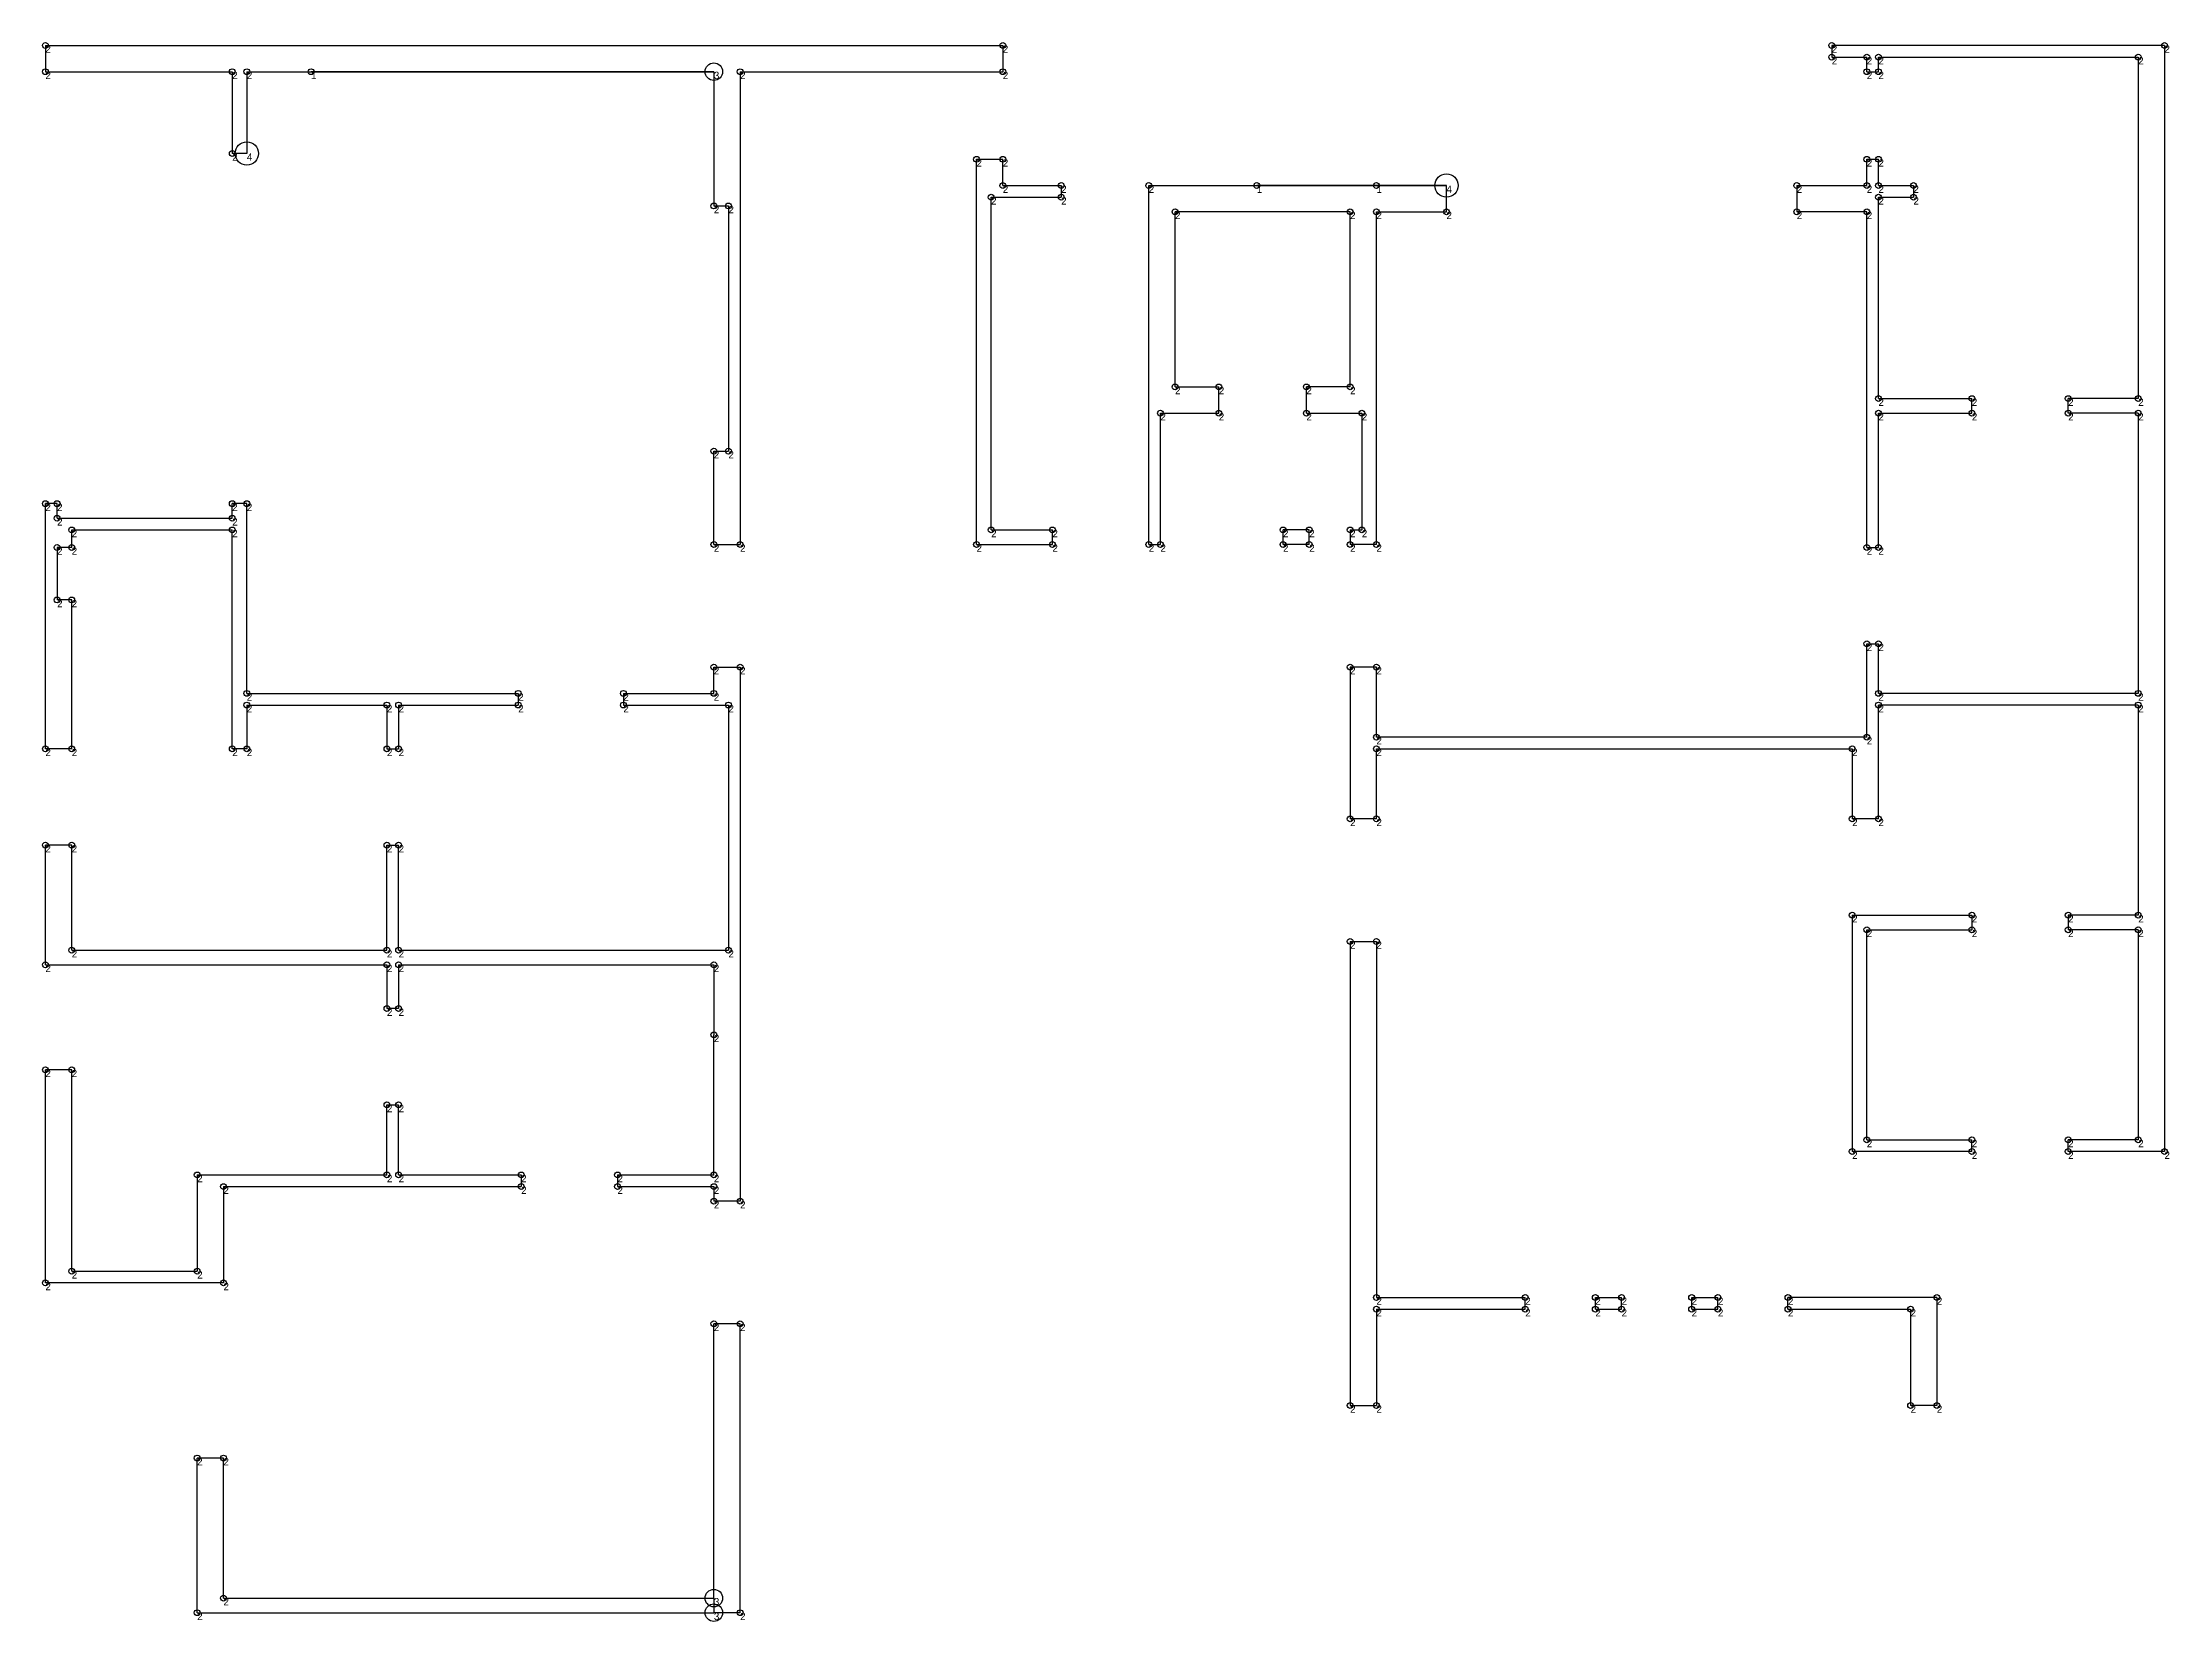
# Model space of a CAD drawing. Header units: metres. Extents: x 159 to 888, y 424 to 965.
import ezdxf

# ---------------------------------------------------------------- set-up
doc = ezdxf.new("R2010")
doc.units = ezdxf.units.M

msp = doc.modelspace()

# ---------------------------------------------------------------- linework, layer by layer
for p, q in [((160, 964), (488, 964)), ((160, 964), (160, 955)), ((488, 964), (488, 955)), ((886, 964), (772, 964)), ((772, 964), (772, 960)), ((886, 964), (886, 585)), ((160, 955), (224, 955)), ((224, 955), (224, 927)), ((229, 955), (229, 927)), ((229, 955), (389, 955)), ((389, 955), (251, 955)), ((389, 955), (389, 909)), ((398, 955), (488, 955)), ((398, 955), (398, 793)), ((772, 960), (784, 960)), ((784, 955), (784, 960)), ((784, 955), (788, 955)), ((788, 955), (788, 960)), ((788, 960), (877, 960)), ((877, 960), (877, 843)), ((229, 927), (224, 927)), ((229, 927), (229, 927)), ((479, 793), (479, 925)), ((479, 925), (488, 925)), ((488, 916), (488, 925)), ((784, 916), (784, 925)), ((784, 925), (788, 925)), ((788, 916), (788, 925)), ((484, 798), (484, 912)), ((484, 912), (508, 912)), ((488, 916), (508, 916)), ((508, 916), (508, 912)), ((538, 793), (538, 916)), ((538, 916), (640, 916)), ((640, 916), (575, 916)), ((616, 916), (640, 916)), ((640, 907), (640, 916)), ((760, 916), (784, 916)), ((760, 916), (760, 907)), ((788, 916), (800, 916)), ((788, 843), (788, 912)), ((788, 912), (800, 912)), ((800, 916), (800, 912)), ((389, 909), (394, 909)), ((394, 909), (394, 825)), ((607, 907), (547, 907)), ((547, 847), (547, 907)), ((607, 847), (607, 907)), ((616, 793), (616, 907)), ((616, 907), (640, 907)), ((784, 907), (760, 907)), ((784, 792), (784, 907)), ((547, 847), (562, 847)), ((562, 838), (562, 847)), ((607, 847), (592, 847)), ((592, 838), (592, 847)), ((542, 793), (542, 838)), ((542, 838), (562, 838)), ((592, 838), (611, 838)), ((611, 838), (611, 798)), ((788, 843), (820, 843)), ((788, 792), (788, 838)), ((788, 838), (820, 838)), ((820, 838), (820, 843)), ((877, 843), (853, 843)), ((853, 838), (853, 843)), ((877, 838), (853, 838)), ((877, 838), (877, 742)), ((389, 793), (389, 825)), ((389, 825), (394, 825)), ((164, 807), (160, 807)), ((160, 723), (160, 807)), ((164, 802), (164, 807)), ((164, 802), (224, 802)), ((229, 807), (224, 807)), ((224, 802), (224, 807)), ((229, 742), (229, 807)), ((169, 792), (169, 798)), ((169, 798), (224, 798)), ((224, 723), (224, 798)), ((484, 798), (505, 798)), ((505, 793), (505, 798)), ((584, 793), (584, 798)), ((593, 798), (584, 798)), ((593, 793), (593, 798)), ((607, 798), (607, 793)), ((607, 798), (611, 798)), ((169, 792), (164, 792)), ((164, 792), (164, 774)), ((389, 793), (398, 793)), ((479, 793), (505, 793)), ((538, 793), (542, 793)), ((593, 793), (584, 793)), ((616, 793), (607, 793)), ((784, 792), (788, 792)), ((169, 774), (164, 774)), ((169, 723), (169, 774)), ((784, 727), (784, 759)), ((784, 759), (788, 759)), ((788, 742), (788, 759)), ((389, 742), (389, 751)), ((389, 751), (398, 751)), ((398, 751), (398, 568)), ((616, 751), (607, 751)), ((607, 751), (607, 699)), ((616, 727), (616, 751)), ((229, 742), (322, 742)), ((229, 738), (277, 738)), ((229, 738), (229, 723)), ((277, 738), (277, 723)), ((281, 738), (322, 738)), ((281, 738), (281, 723)), ((322, 742), (322, 738)), ((358, 742), (389, 742)), ((358, 742), (358, 738)), ((358, 738), (394, 738)), ((394, 738), (394, 654)), ((877, 742), (788, 742)), ((877, 738), (788, 738)), ((788, 699), (788, 738)), ((877, 738), (877, 666)), ((169, 723), (160, 723)), ((229, 723), (224, 723)), ((277, 723), (281, 723)), ((784, 727), (616, 727)), ((616, 699), (616, 723)), ((616, 723), (779, 723)), ((779, 723), (779, 699)), ((616, 699), (607, 699)), ((788, 699), (779, 699)), ((160, 649), (160, 690)), ((169, 690), (160, 690)), ((169, 654), (169, 690)), ((277, 654), (277, 690)), ((277, 690), (281, 690)), ((281, 654), (281, 690)), ((779, 666), (820, 666)), ((779, 666), (779, 585)), ((820, 666), (820, 661)), ((877, 666), (853, 666)), ((853, 666), (853, 661)), ((607, 657), (607, 498)), ((607, 657), (616, 657)), ((616, 657), (616, 535)), ((784, 589), (784, 661)), ((784, 661), (820, 661)), ((877, 661), (853, 661)), ((877, 661), (877, 589)), ((160, 649), (277, 649)), ((169, 654), (277, 654)), ((277, 649), (277, 634)), ((281, 654), (394, 654)), ((281, 649), (389, 649)), ((281, 649), (281, 634)), ((389, 649), (389, 625)), ((281, 634), (277, 634)), ((389, 577), (389, 625)), ((169, 613), (160, 613)), ((160, 540), (160, 613)), ((169, 544), (169, 613)), ((277, 577), (277, 601)), ((277, 601), (281, 601)), ((281, 577), (281, 601)), ((820, 585), (779, 585)), ((784, 589), (820, 589)), ((820, 585), (820, 589)), ((877, 589), (853, 589)), ((853, 585), (853, 589)), ((886, 585), (853, 585)), ((212, 577), (277, 577)), ((212, 577), (212, 544)), ((281, 577), (323, 577)), ((323, 577), (323, 573)), ((356, 577), (389, 577)), ((356, 577), (356, 573)), ((221, 573), (323, 573)), ((221, 573), (221, 540)), ((356, 573), (389, 573)), ((389, 573), (389, 568)), ((398, 568), (389, 568)), ((221, 540), (160, 540)), ((169, 544), (212, 544)), ((616, 535), (667, 535)), ((667, 531), (667, 535)), ((691, 531), (691, 535)), ((691, 535), (700, 535)), ((700, 531), (700, 535)), ((724, 531), (724, 535)), ((724, 535), (733, 535)), ((733, 531), (733, 535)), ((808, 535), (757, 535)), ((757, 531), (757, 535)), ((808, 535), (808, 498)), ((398, 526), (389, 526)), ((389, 432), (389, 526)), ((398, 427), (398, 526)), ((616, 531), (616, 498)), ((616, 531), (667, 531)), ((691, 531), (700, 531)), ((724, 531), (733, 531)), ((757, 531), (799, 531)), ((799, 531), (799, 498)), ((607, 498), (616, 498)), ((808, 498), (799, 498)), ((221, 480), (212, 480)), ((212, 427), (212, 480)), ((221, 432), (221, 480)), ((221, 432), (389, 432)), ((389, 432), (389, 427)), ((212, 427), (389, 427)), ((398, 427), (389, 427))]:
    msp.add_line(p, q)
at = {"layer": 'debug', "color": 5}
for centre in [(160, 964), (488, 964), (772, 964), (886, 964), (160, 955), (224, 955), (229, 955), (398, 955), (488, 955), (772, 960), (784, 960), (784, 955), (788, 960), (788, 955), (877, 960), (224, 927), (479, 925), (488, 925), (784, 925), (788, 925), (484, 912), (488, 916), (508, 916), (508, 912), (538, 916), (760, 916), (784, 916), (788, 916), (788, 912), (800, 916), (800, 912), (389, 909), (394, 909), (547, 907), (607, 907), (616, 907), (640, 907), (760, 907), (784, 907), (547, 847), (562, 847), (592, 847), (607, 847), (542, 838), (562, 838), (592, 838), (611, 838), (788, 843), (788, 838), (820, 843), (820, 838), (853, 843), (853, 838), (877, 843), (877, 838), (389, 825), (394, 825), (160, 807), (164, 807), (164, 802), (224, 807), (224, 802), (229, 807), (169, 798), (224, 798), (484, 798), (505, 798), (584, 798), (593, 798), (607, 798), (611, 798), (164, 792), (169, 792), (389, 793), (398, 793), (479, 793), (505, 793), (538, 793), (542, 793), (584, 793), (593, 793), (607, 793), (616, 793), (784, 792), (788, 792), (164, 774), (169, 774), (784, 759), (788, 759), (389, 751), (398, 751), (607, 751), (616, 751), (229, 742), (229, 738), (277, 738), (281, 738), (322, 742), (322, 738), (358, 742), (358, 738), (389, 742), (394, 738), (788, 742), (788, 738), (877, 742), (877, 738), (160, 723), (169, 723), (224, 723), (229, 723), (277, 723), (281, 723), (616, 727), (616, 723), (779, 723), (784, 727), (607, 699), (616, 699), (779, 699), (788, 699), (160, 690), (169, 690), (277, 690), (281, 690), (779, 666), (820, 666), (853, 666), (877, 666), (607, 657), (616, 657), (784, 661), (820, 661), (853, 661), (877, 661), (160, 649), (169, 654), (277, 654), (277, 649), (281, 654), (281, 649), (389, 649), (394, 654), (277, 634), (281, 634), (389, 625), (160, 613), (169, 613), (277, 601), (281, 601), (779, 585), (784, 589), (820, 589), (820, 585), (853, 589), (853, 585), (877, 589), (886, 585), (212, 577), (277, 577), (281, 577), (323, 577), (356, 577), (389, 577), (221, 573), (323, 573), (356, 573), (389, 573), (389, 568), (398, 568), (160, 540), (169, 544), (212, 544), (221, 540), (616, 535), (616, 531), (667, 535), (667, 531), (691, 535), (691, 531), (700, 535), (700, 531), (724, 535), (724, 531), (733, 535), (733, 531), (757, 535), (757, 531), (799, 531), (808, 535), (389, 526), (398, 526), (607, 498), (616, 498), (799, 498), (808, 498), (212, 480), (221, 480), (221, 432), (212, 427), (398, 427)]:
    msp.add_circle(centre, 1, dxfattribs=at)
at = {"layer": 'debug', "color": 1}
for centre in [(251, 955), (575, 916), (616, 916)]:
    msp.add_circle(centre, 1, dxfattribs=at)
at = {"layer": 'debug', "color": 3}
for centre in [(389, 955), (389, 432), (389, 427)]:
    msp.add_circle(centre, 3, dxfattribs=at)
at = {"layer": 'debug', "color": 4}
for centre in [(229, 927), (640, 916)]:
    msp.add_circle(centre, 4, dxfattribs=at)

# ---------------------------------------------------------------- texts
at = {"layer": 'debug', "char_height": 2.5, "attachment_point": 1}
for s, insert in [('2', (160, 964)), ('2', (488, 964)), ('2', (772, 964)), ('2', (886, 964)), ('2', (160, 955)), ('2', (224, 955)), ('2', (229, 955)), ('1', (251, 955)), ('3', (389, 955)), ('2', (398, 955)), ('2', (488, 955)), ('2', (772, 960)), ('2', (784, 960)), ('2', (784, 955)), ('2', (788, 960)), ('2', (788, 955)), ('2', (877, 960)), ('2', (224, 927)), ('4', (229, 927)), ('2', (479, 925)), ('2', (488, 925)), ('2', (784, 925)), ('2', (788, 925)), ('2', (484, 912)), ('2', (488, 916)), ('2', (508, 916)), ('2', (508, 912)), ('2', (538, 916)), ('1', (575, 916)), ('1', (616, 916)), ('4', (640, 916)), ('2', (760, 916)), ('2', (784, 916)), ('2', (788, 916)), ('2', (788, 912)), ('2', (800, 916)), ('2', (800, 912)), ('2', (389, 909)), ('2', (394, 909)), ('2', (547, 907)), ('2', (607, 907)), ('2', (616, 907)), ('2', (640, 907)), ('2', (760, 907)), ('2', (784, 907)), ('2', (547, 847)), ('2', (562, 847)), ('2', (592, 847)), ('2', (607, 847)), ('2', (542, 838)), ('2', (562, 838)), ('2', (592, 838)), ('2', (611, 838)), ('2', (788, 843)), ('2', (788, 838)), ('2', (820, 843)), ('2', (820, 838)), ('2', (853, 843)), ('2', (853, 838)), ('2', (877, 843)), ('2', (877, 838)), ('2', (389, 825)), ('2', (394, 825)), ('2', (160, 807)), ('2', (164, 807)), ('2', (164, 802)), ('2', (224, 807)), ('2', (224, 802)), ('2', (229, 807)), ('2', (169, 798)), ('2', (224, 798)), ('2', (484, 798)), ('2', (505, 798)), ('2', (584, 798)), ('2', (593, 798)), ('2', (607, 798)), ('2', (611, 798)), ('2', (164, 792)), ('2', (169, 792)), ('2', (389, 793)), ('2', (398, 793)), ('2', (479, 793)), ('2', (505, 793)), ('2', (538, 793)), ('2', (542, 793)), ('2', (584, 793)), ('2', (593, 793)), ('2', (607, 793)), ('2', (616, 793)), ('2', (784, 792)), ('2', (788, 792)), ('2', (164, 774)), ('2', (169, 774)), ('2', (784, 759)), ('2', (788, 759)), ('2', (389, 751)), ('2', (398, 751)), ('2', (607, 751)), ('2', (616, 751)), ('2', (229, 742)), ('2', (229, 738)), ('2', (277, 738)), ('2', (281, 738)), ('2', (322, 742)), ('2', (322, 738)), ('2', (358, 742)), ('2', (358, 738)), ('2', (389, 742)), ('2', (394, 738)), ('2', (788, 742)), ('2', (788, 738)), ('2', (877, 742)), ('2', (877, 738)), ('2', (160, 723)), ('2', (169, 723)), ('2', (224, 723)), ('2', (229, 723)), ('2', (277, 723)), ('2', (281, 723)), ('2', (616, 727)), ('2', (616, 723)), ('2', (779, 723)), ('2', (784, 727)), ('2', (607, 699)), ('2', (616, 699)), ('2', (779, 699)), ('2', (788, 699)), ('2', (160, 690)), ('2', (169, 690)), ('2', (277, 690)), ('2', (281, 690)), ('2', (779, 666)), ('2', (820, 666)), ('2', (853, 666)), ('2', (877, 666)), ('2', (607, 657)), ('2', (616, 657)), ('2', (784, 661)), ('2', (820, 661)), ('2', (853, 661)), ('2', (877, 661)), ('2', (160, 649)), ('2', (169, 654)), ('2', (277, 654)), ('2', (277, 649)), ('2', (281, 654)), ('2', (281, 649)), ('2', (389, 649)), ('2', (394, 654)), ('2', (277, 634)), ('2', (281, 634)), ('2', (389, 625)), ('2', (160, 613)), ('2', (169, 613)), ('2', (277, 601)), ('2', (281, 601)), ('2', (779, 585)), ('2', (784, 589)), ('2', (820, 589)), ('2', (820, 585)), ('2', (853, 589)), ('2', (853, 585)), ('2', (877, 589)), ('2', (886, 585)), ('2', (212, 577)), ('2', (277, 577)), ('2', (281, 577)), ('2', (323, 577)), ('2', (356, 577)), ('2', (389, 577)), ('2', (221, 573)), ('2', (323, 573)), ('2', (356, 573)), ('2', (389, 573)), ('2', (389, 568)), ('2', (398, 568)), ('2', (160, 540)), ('2', (169, 544)), ('2', (212, 544)), ('2', (221, 540)), ('2', (616, 535)), ('2', (667, 535)), ('2', (691, 535)), ('2', (700, 535)), ('2', (724, 535)), ('2', (733, 535)), ('2', (757, 535)), ('2', (808, 535)), ('2', (389, 526)), ('2', (398, 526)), ('2', (616, 531)), ('2', (667, 531)), ('2', (691, 531)), ('2', (700, 531)), ('2', (724, 531)), ('2', (733, 531)), ('2', (757, 531)), ('2', (799, 531)), ('2', (607, 498)), ('2', (616, 498)), ('2', (799, 498)), ('2', (808, 498)), ('2', (212, 480)), ('2', (221, 480)), ('2', (221, 432)), ('3', (389, 432)), ('2', (212, 427)), ('3', (389, 427)), ('2', (398, 427))]:
    msp.add_mtext(s, dxfattribs=dict(at, insert=insert))

doc.saveas('drawing.dxf')
